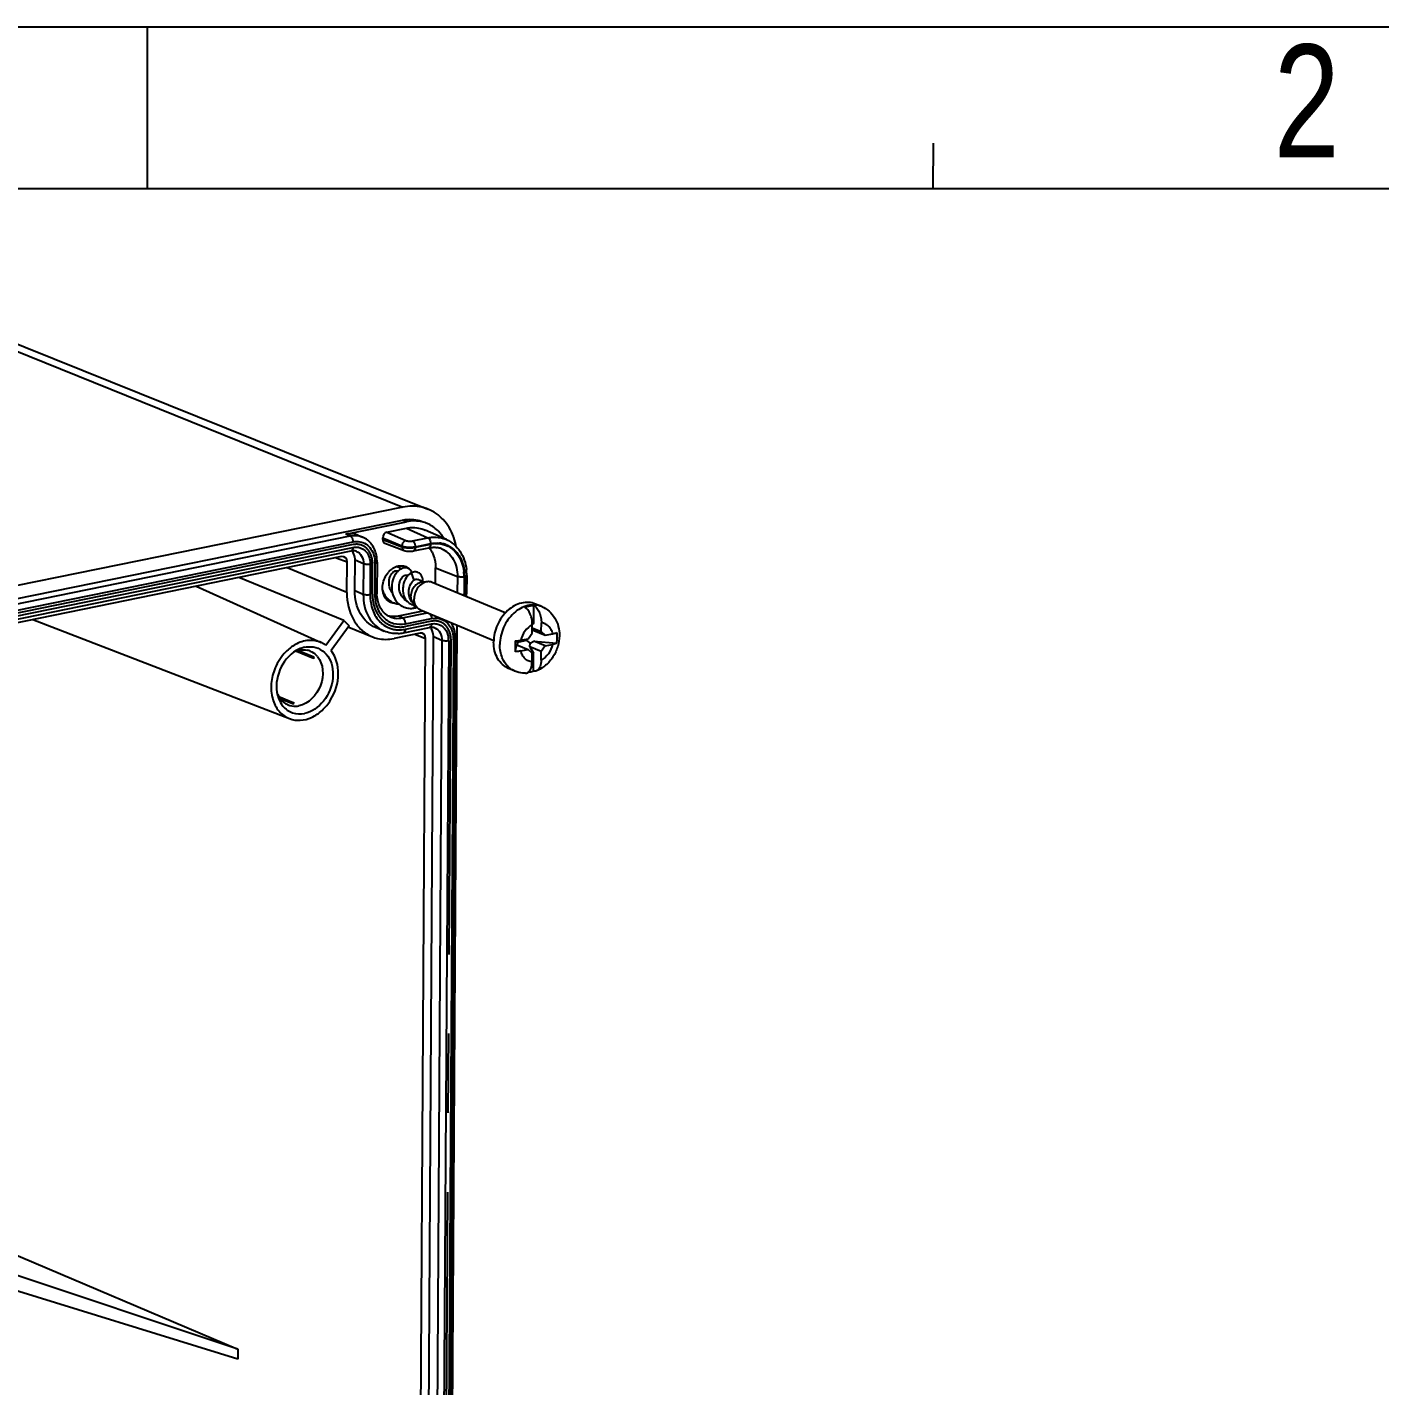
# Model space of a CAD drawing. Header units: millimetres. Extents: x 0 to 594, y 0 to 420.
# Drawn here: x 76.98 to 118.82, y 377.97 to 420 of the extents above; entities that cross this region are included whole.
import ezdxf

# ---------------------------------------------------------------- set-up
doc = ezdxf.new("R2010")
doc.units = ezdxf.units.MM
doc.header["$LTSCALE"] = 32.67
doc.linetypes.add('CENTER', pattern=[0.6, 0.375, -0.075, 0.075, -0.075])
for name, color, linetype in [('KASTEN_ABOX_DXF_CONTINUOUS_LINE', 7, 'CONTINUOUS'), ('KURVEN', 7, 'CONTINUOUS'), ('M-490-925-01-6274_DXF_FORMAT', 7, 'CONTINUOUS'), ('SCHRAUBE_D9-DXF_CONTINUOUS_LINE', 7, 'CONTINUOUS')]:
    doc.layers.add(name, color=color, linetype=linetype)
doc.styles.add('TEXTSTYLE_2', font='txt', dxfattribs={"width": 0.785714})

msp = doc.modelspace()

# ---------------------------------------------------------------- linework, layer by layer
at = {"layer": 'KASTEN_ABOX_DXF_CONTINUOUS_LINE', "color": 9, "linetype": 'Continuous'}
for p, q in [((75.09986, 410.59827), (88.59376, 405.15289)), ((88.10114, 404.37527), (88.69266, 404.12019)), ((88.71319, 404.70051), (88.59134, 404.75144)), ((88.71198, 404.49978), (89.37485, 404.20362)), ((33.07219, 393.27209), (86.97111, 404.25882)), ((33.15836, 393.09234), (87.05728, 404.07906)), ((86.97111, 404.25882), (86.83186, 404.31702)), ((87.34689, 404.22608), (87.34715, 404.22597)), ((87.97778, 404.14962), (88.5695, 403.92776)), ((87.97813, 404.20702), (88.56965, 403.95194)), ((88.56965, 403.95194), (88.5695, 403.92776)), ((88.9003, 404.10689), (89.37485, 404.20362)), ((88.98486, 403.90853), (89.45939, 404.00526)), ((88.98497, 403.9278), (88.98486, 403.90853)), ((88.98497, 403.9278), (89.4595, 404.02452)), ((89.94785, 404.14587), (89.94799, 404.14581)), ((33.15732, 392.92029), (87.05625, 403.90701)), ((86.53973, 403.58685), (86.87383, 403.45448)), ((87.38077, 403.3972), (87.11966, 403.50633)), ((87.16209, 403.78309), (87.16318, 403.78263)), ((86.86814, 402.50994), (85.0174, 403.26954)), ((87.38077, 403.3972), (87.37506, 402.45092)), ((87.58997, 403.38573), (87.58426, 402.43945)), ((87.73656, 403.41561), (87.73086, 402.46933)), ((89.60752, 403.27897), (90.28675, 403.00519)), ((90.28675, 403.00519), (90.2837, 402.49883)), ((90.49442, 402.99434), (90.49106, 402.4374)), ((90.51083, 402.99769), (90.50747, 402.44075)), ((87.37506, 402.45092), (87.11396, 402.56005)), ((90.49106, 402.4374), (90.50747, 402.44075)), ((88.59083, 401.72499), (89.35222, 401.88019)), ((88.59083, 401.72499), (88.45157, 401.78319)), ((88.67596, 401.37318), (89.48225, 401.53754)), ((88.677, 401.54523), (89.48328, 401.70959)), ((89.58809, 401.41361), (89.58918, 401.41315)), ((88.96573, 401.21737), (89.29983, 401.085)), ((89.80677, 401.02772), (89.51184, 352.1079)), ((89.80677, 401.02772), (89.54566, 401.13686)), ((90.01597, 401.01625), (89.72104, 352.09642)), ((90.16256, 401.04613), (89.86764, 352.1263))]:
    msp.add_line(p, q, dxfattribs=at)
at = {"layer": 'KASTEN_ABOX_DXF_CONTINUOUS_LINE', "color": 7, "linetype": 'Continuous'}
for p, q in [((75.80577, 410.54135), (89.37518, 405.08988)), ((88.59376, 405.15289), (30.93217, 393.39918)), ((30.92975, 392.99773), (88.59134, 404.75144)), ((86.83186, 404.31702), (88.71319, 404.70051)), ((88.10114, 404.37527), (88.71198, 404.49978)), ((89.94799, 404.14581), (89.29301, 404.44117)), ((87.20792, 404.28417), (87.34718, 404.22596)), ((87.97778, 404.14962), (87.97813, 404.20702)), ((88.04525, 404.03489), (88.63746, 403.81284)), ((86.70402, 403.62034), (32.83893, 392.64051)), ((33.10025, 392.80969), (86.99917, 403.79641)), ((87.11396, 402.56005), (87.11966, 403.50633)), ((88.92776, 403.79793), (89.40231, 403.89466)), ((86.86814, 402.50994), (86.87383, 403.45448)), ((87.79953, 403.45108), (87.79382, 402.5048)), ((88.48742, 403.28174), (88.46556, 403.29114)), ((88.51227, 403.33665), (88.48742, 403.28174)), ((89.60453, 402.7827), (89.60752, 403.27897)), ((82.20971, 402.70422), (86.07418, 400.96154)), ((86.76947, 401.64514), (83.52342, 402.97197)), ((90.57379, 403.03316), (90.57044, 402.47622)), ((88.06194, 402.34161), (88.07934, 402.38006)), ((90.55794, 402.38422), (90.56868, 402.44185)), ((90.56868, 402.44185), (90.57044, 402.47619)), ((89.21297, 401.93839), (88.45157, 401.78319)), ((77.14909, 401.67267), (85.09106, 398.60932)), ((86.21142, 400.88185), (86.76947, 401.64514)), ((86.94102, 401.4776), (86.38297, 400.7143)), ((86.92373, 401.43456), (87.65475, 401.14087)), ((88.01826, 401.31596), (87.75716, 401.42509)), ((88.61889, 401.26258), (89.42517, 401.42693)), ((89.97321, 350.62311), (90.27989, 401.49247)), ((89.13002, 401.25086), (88.32522, 401.08681)), ((89.00492, 352.16866), (89.29983, 401.085)), ((89.25073, 352.21703), (89.54566, 401.13686)), ((90.22553, 401.0816), (89.9306, 352.16178)), ((85.30558, 400.6996), (85.83087, 400.48006)), ((85.36648, 400.71826), (85.8399, 400.52039)), ((86.21142, 400.88185), (86.07238, 400.96209)), ((85.83087, 400.48006), (85.8399, 400.52039)), ((85.86364, 400.47642), (85.83087, 400.48006)), ((84.75869, 399.29612), (85.20972, 399.10761)), ((84.79911, 399.23599), (85.18552, 399.07449)), ((85.18552, 399.07449), (85.20972, 399.10761)), ((85.20972, 399.10761), (85.23359, 399.08429)), ((75.76179, 382.38465), (83.49725, 379.09964)), ((83.49725, 379.09964), (74.64589, 382.04832)), ((83.49542, 378.79685), (74.64276, 381.53071)), ((83.49725, 379.09964), (83.49542, 378.79685))]:
    msp.add_line(p, q, dxfattribs=at)
for points in [[(88.63751, 403.81282), (88.67333, 403.80177), (88.71375, 403.79368), (88.75725, 403.78869)], [(88.75725, 403.78869), (88.80285, 403.78676), (88.84894, 403.78793), (88.89368, 403.79222), (88.92772, 403.79792)]]:
    msp.add_lwpolyline(points, dxfattribs=at)
for centre, radius, start, end in [((88.96068, 403.70994), 1.01318, 64.342559, 67.299725), ((88.8041, 403.55395), 1.23636, 30.696034, 36.739099), ((88.46475, 403.59973), 1.81667, 19.785364, 20.754086), ((86.75024, 403.45813), 1.04931, 359.61503, 8.010888), ((88.78182, 403.40637), 0.80247, 32.485766, 37.730417), ((88.73639, 403.37783), 0.85612, 26.315361, 32.464154), ((89.55669, 403.27453), 0.63501, 68.963066, 80.487544), ((88.66945, 402.691), 0.6854, 133.722889, 139.794251), ((88.64942, 402.71156), 0.6567, 131.286898, 133.699528), ((88.28188, 402.83348), 0.49314, 68.133008, 72.884372), ((88.48247, 402.91518), 0.45449, 27.489978, 33.452685), ((89.01928, 403.04333), 1.55454, 359.625062, 6.455969), ((88.93699, 402.49788), 1.14319, 179.652851, 181.291389), ((88.57718, 402.6499), 0.60818, 186.722302, 188.456027), ((88.21253, 402.6578), 0.30805, 230.699988, 242.103922), ((88.3042, 402.39341), 0.62443, 253.702809, 259.942187), ((88.39738, 402.34563), 1.10547, 272.91363, 281.558725), ((89.17624, 401.08865), 1.04931, 359.61503, 8.010888), ((85.78772, 399.8762), 0.97028, 114.855442, 120.005058), ((85.52531, 400.19292), 0.54613, 67.321361, 77.406801), ((85.48217, 400.14276), 0.61252, 39.674947, 44.424084), ((85.24552, 400.1713), 0.68931, 29.397156, 30.426834), ((85.23055, 400.16298), 0.70644, 26.339842, 29.388572), ((85.25625, 399.54707), 0.55422, 231.822108, 247.229734), ((85.07826, 399.72281), 0.65713, 279.394039, 281.525275), ((85.07516, 399.73796), 0.67259, 281.525511, 283.623962)]:
    msp.add_arc(centre, radius, start, end, dxfattribs=at)
at = {"layer": 'KASTEN_ABOX_DXF_CONTINUOUS_LINE', "color": 9, "linetype": 'Continuous'}
for centre, radius, start, end in [((87.1143, 403.66777), 0.60483, 67.383909, 79.956197), ((89.64081, 403.11874), 0.9049, 92.807384, 101.566019), ((89.64484, 403.23657), 0.80634, 74.25964, 83.743025), ((89.64915, 403.25343), 0.78895, 64.604134, 74.228839), ((88.80304, 404.79866), 0.90572, 263.119534, 266.04413), ((88.82066, 404.87916), 0.96638, 263.947665, 271.505943), ((88.81144, 404.91826), 1.02561, 266.03662, 272.511567), ((88.85206, 404.56297), 0.66778, 278.756969, 281.471072), ((86.81376, 403.4212), 0.92282, 359.652684, 1.623442), ((89.11904, 403.00412), 1.37538, 1.049633, 6.257033), ((89.11243, 403.00755), 1.39841, 0.928176, 6.211647), ((89.07961, 403.0029), 1.41483, 359.653472, 1.069715), ((89.07261, 403.00638), 1.43824, 359.653651, 0.94901), ((88.9857, 402.46082), 1.25487, 179.611368, 187.659085), ((90.04157, 402.43997), 0.44949, 356.497324, 359.67289), ((90.05436, 402.44317), 0.45312, 355.285998, 359.69305), ((88.50287, 402.2085), 0.86124, 225.660078, 234.972016), ((88.48352, 402.19132), 0.83723, 254.248334, 263.728299), ((88.48188, 402.32443), 0.97085, 277.340672, 281.531819), ((89.30794, 401.02105), 0.70804, 359.611462, 7.643773), ((89.23976, 401.05173), 0.92282, 359.652684, 1.623442)]:
    msp.add_arc(centre, radius, start, end, dxfattribs=at)
at = {"layer": 'KASTEN_ABOX_DXF_CONTINUOUS_LINE', "color": 7, "linetype": 'Continuous'}
for centre, major_axis, ratio, start_param, end_param in [((88.10031, 404.23188), (0.0578, 0.13842), 0.77770195, 0.48596932, 2.05646107), ((88.09996, 404.17457), (0.05791, 0.13842), 0.77731063, -4.22572347, -3.11538018), ((86.70279, 403.4196), (0.081, 0.19376), 0.77745739, -1.08450577, 0.4862144), ((89.12879, 401.05012), (0.081, 0.19376), 0.77745739, -1.08450577, 0.4862144)]:
    msp.add_ellipse(centre, major_axis=major_axis, ratio=ratio, start_param=start_param, end_param=end_param, dxfattribs=at)
for points, knots in [([(89.37561, 405.08971), (89.31551, 405.11388), (89.06356, 405.19379), (88.78861, 405.19261), (88.59376, 405.15289)], [0, 0, 0, 0, 0.24569627, 1, 1, 1, 1]), ([(88.59134, 404.75144), (88.64588, 404.76255), (88.85942, 404.79153), (89.08232, 404.75724), (89.22966, 404.69563)], [0, 0, 0, 0, 0.25844313, 1, 1, 1, 1]), ([(90.16353, 404.24348), (90.09148, 404.43361), (89.88703, 404.78342), (89.55247, 405.01859), (89.37561, 405.08971)], [0, 0, 0, 0, 0.51610959, 1, 1, 1, 1]), ([(88.71198, 404.49978), (88.76186, 404.50995), (88.95674, 404.53602), (89.16037, 404.50098), (89.29306, 404.44114)], [0, 0, 0, 0, 0.25911898, 1, 1, 1, 1]), ([(89.35168, 404.64463), (89.30281, 404.66507), (89.09764, 404.73292), (88.87245, 404.73297), (88.71319, 404.70051)], [0, 0, 0, 0, 0.24579166, 1, 1, 1, 1]), ([(89.79488, 404.2935), (89.76836, 404.32899), (89.65764, 404.46147), (89.515, 404.56767), (89.39938, 404.62321)], [0, 0, 0, 0, 0.25671645, 1, 1, 1, 1]), ([(87.20801, 404.28413), (87.12118, 404.32044), (86.98984, 404.34065), (86.864, 404.32357), (86.83186, 404.31702)], [0, 0, 0, 0, 0.74155687, 1, 1, 1, 1]), ([(87.78931, 403.60437), (87.77028, 403.73874), (87.67953, 403.9978), (87.46455, 404.17697), (87.34682, 404.22606)], [0, 0, 0, 0, 0.51549026, 1, 1, 1, 1]), ([(89.94785, 404.14587), (90.11633, 404.06994), (90.42106, 403.79784), (90.54143, 403.41621), (90.56397, 403.21813)], [0, 0, 0, 0, 0.4810612, 1, 1, 1, 1]), ([(87.11966, 403.50633), (87.11983, 403.53406), (87.11323, 403.63727), (87.07345, 403.74027), (87.02525, 403.79881)], [0, 0, 0, 0, 0.26771756, 1, 1, 1, 1]), ([(89.50379, 403.75735), (89.52125, 403.72211), (89.58432, 403.57035), (89.60828, 403.40366), (89.60752, 403.27897)], [0, 0, 0, 0, 0.23978915, 1, 1, 1, 1]), ([(86.86814, 402.50994), (86.86637, 402.21723), (86.96028, 401.77362), (87.30855, 401.33178), (87.53552, 401.18881), (87.65438, 401.14102)], [0, 0, 0, 0, 0.5279368, 0.76895148, 1, 1, 1, 1]), ([(87.75718, 401.42509), (87.56057, 401.50726), (87.20446, 401.84926), (87.1125, 402.31849), (87.11396, 402.56005)], [0, 0, 0, 0, 0.46868375, 1, 1, 1, 1]), ([(88.02957, 401.87276), (88.00451, 401.89651), (87.90586, 402.00713), (87.84559, 402.14876), (87.82015, 402.25901)], [0, 0, 0, 0, 0.23378733, 1, 1, 1, 1]), ([(88.22623, 402.20449), (88.16041, 402.23197), (88.03855, 402.3349), (87.98721, 402.48253), (87.97562, 402.56046)], [0, 0, 0, 0, 0.47515848, 1, 1, 1, 1]), ([(89.54566, 401.13686), (89.54583, 401.16458), (89.53923, 401.26779), (89.49945, 401.37079), (89.45125, 401.42933)], [0, 0, 0, 0, 0.26771756, 1, 1, 1, 1]), ([(86.07244, 400.96223), (85.95244, 401.01599), (85.66908, 401.06122), (85.4007, 400.97106), (85.27613, 400.90269)], [0, 0, 0, 0, 0.4806182, 1, 1, 1, 1]), ([(87.65438, 401.14102), (87.70594, 401.12028), (87.92212, 401.05171), (88.15803, 401.05273), (88.32522, 401.08681)], [0, 0, 0, 0, 0.24569627, 1, 1, 1, 1]), ([(85.12089, 400.80129), (85.07026, 400.76263), (84.87333, 400.5884), (84.72575, 400.36081), (84.64893, 400.17755)], [0, 0, 0, 0, 0.24274763, 1, 1, 1, 1]), ([(85.30251, 400.71644), (85.07498, 400.58516), (84.7199, 400.1458), (84.657, 399.58453), (84.72338, 399.3304)], [0, 0, 0, 0, 0.50002864, 1, 1, 1, 1]), ([(85.09108, 398.60934), (85.19596, 398.56889), (85.43427, 398.53424), (85.79227, 398.6315), (86.11861, 398.85633), (86.4675, 399.28934), (86.67788, 399.95675), (86.5359, 400.51596), (86.38297, 400.7143)], [0, 0, 0, 0, 0.10878865, 0.22491588, 0.35123196, 0.48597329, 0.75760062, 1, 1, 1, 1]), ([(85.75115, 400.834), (85.85274, 400.82932), (86.05958, 400.77187), (86.2984, 400.54576), (86.43134, 400.22469), (86.45518, 399.72644), (86.21887, 399.12735), (85.78534, 398.81448), (85.55669, 398.76787)], [0, 0, 0, 0, 0.10931049, 0.22079478, 0.34176592, 0.47370106, 0.74919464, 1, 1, 1, 1]), ([(84.64893, 400.17755), (84.5844, 400.02361), (84.50367, 399.70315), (84.53945, 399.22825), (84.73496, 398.82799), (84.96781, 398.65688), (85.09108, 398.60934)], [0, 0, 0, 0, 0.27851153, 0.54110731, 0.7795573, 1, 1, 1, 1]), ([(85.95361, 400.53381), (86.14537, 400.30276), (86.1826, 399.57904), (85.68383, 399.06737), (85.38362, 399.00618)], [0, 0, 0, 0, 0.49495912, 1, 1, 1, 1]), ([(84.72338, 399.3304), (84.73157, 399.29904), (84.76871, 399.18028), (84.83061, 399.06867), (84.88938, 398.99786)], [0, 0, 0, 0, 0.26047223, 1, 1, 1, 1]), ([(84.88938, 398.99786), (84.96696, 398.90438), (85.17736, 398.75246), (85.43602, 398.74327), (85.55669, 398.76787)], [0, 0, 0, 0, 0.49659105, 1, 1, 1, 1]), ([(85.04174, 399.03604), (85.12068, 399.00304), (85.24006, 398.98474), (85.35443, 399.00023), (85.38362, 399.00618)], [0, 0, 0, 0, 0.74174347, 1, 1, 1, 1])]:
    msp.add_open_spline(points, degree=3, knots=knots, dxfattribs=at)
at = {"layer": 'KASTEN_ABOX_DXF_CONTINUOUS_LINE', "color": 9, "linetype": 'Continuous'}
for points in [[(86.97111, 404.25882), (87.05235, 404.27538), (87.13815, 404.27778), (87.21979, 404.26333)], [(89.4595, 404.02452), (89.54885, 404.04274), (89.64208, 404.04807), (89.73272, 404.03811)], [(87.05625, 403.90701), (87.11039, 403.91805), (87.16758, 403.91964), (87.222, 403.91)], [(87.7046, 403.65678), (87.72405, 403.58891), (87.73421, 403.51792), (87.73621, 403.44735)], [(88.85638, 403.89364), (88.88895, 403.89505), (88.92151, 403.89799), (88.95372, 403.90298)], [(90.49106, 402.4374), (90.47593, 402.43432), (90.46054, 402.4324), (90.44515, 402.43118)], [(89.44771, 401.84123), (89.47169, 401.80261), (89.48356, 401.75504), (89.48328, 401.70959)], [(88.00853, 401.50325), (88.08343, 401.45083), (88.16827, 401.4104), (88.25624, 401.38553)], [(89.48225, 401.53754), (89.53639, 401.54857), (89.59358, 401.55016), (89.648, 401.54053)], [(88.39206, 401.3591), (88.46292, 401.3513), (88.53521, 401.35245), (88.60592, 401.36154)], [(90.09023, 401.39534), (90.10657, 401.36054), (90.12001, 401.32426), (90.1306, 401.2873)], [(90.1306, 401.2873), (90.15005, 401.21943), (90.16021, 401.14844), (90.16221, 401.07787)]]:
    msp.add_open_spline(points, degree=3, dxfattribs=at)
for points, knots in [([(86.97111, 404.25882), (86.98387, 404.25349), (87.03793, 404.20816), (87.05761, 404.13364), (87.05728, 404.07906)], [0, 0, 0, 0, 0.20208082, 1, 1, 1, 1]), ([(87.05728, 404.07906), (87.19039, 404.1062), (87.50118, 404.05734), (87.66525, 403.79411), (87.7046, 403.65678)], [0, 0, 0, 0, 0.48741669, 1, 1, 1, 1]), ([(88.5695, 403.92776), (88.57803, 403.92444), (88.61869, 403.91093), (88.66114, 403.90352), (88.69453, 403.89947)], [0, 0, 0, 0, 0.21391545, 1, 1, 1, 1]), ([(88.5695, 403.92776), (88.56956, 403.91484), (88.57423, 403.86936), (88.60648, 403.82435), (88.63747, 403.81286)], [0, 0, 0, 0, 0.28093895, 1, 1, 1, 1]), ([(88.69266, 404.12019), (88.67613, 404.11669), (88.6091, 404.08542), (88.57059, 404.00738), (88.56965, 403.95194)], [0, 0, 0, 0, 0.23350545, 1, 1, 1, 1]), ([(88.56965, 403.95194), (88.57962, 403.94778), (88.62792, 403.93097), (88.67874, 403.92247), (88.71877, 403.91817)], [0, 0, 0, 0, 0.21159056, 1, 1, 1, 1]), ([(88.69266, 404.12019), (88.72296, 404.10712), (88.79378, 404.09741), (88.86412, 404.09952), (88.9003, 404.10689)], [0, 0, 0, 0, 0.47191925, 1, 1, 1, 1]), ([(88.84606, 403.91312), (88.88184, 403.91402), (88.92847, 403.91763), (88.97438, 403.92564), (88.98497, 403.9278)], [0, 0, 0, 0, 0.76824533, 1, 1, 1, 1]), ([(88.9003, 404.10689), (88.9129, 404.10126), (88.96581, 404.05559), (88.98528, 403.98188), (88.98495, 403.92779)], [0, 0, 0, 0, 0.20324813, 1, 1, 1, 1]), ([(89.37485, 404.20362), (89.424, 404.21364), (89.61617, 404.23929), (89.81697, 404.20487), (89.94785, 404.14587)], [0, 0, 0, 0, 0.25894271, 1, 1, 1, 1]), ([(89.37485, 404.20362), (89.38745, 404.19799), (89.44036, 404.15232), (89.45983, 404.07862), (89.4595, 404.02452)], [0, 0, 0, 0, 0.20324813, 1, 1, 1, 1]), ([(89.45939, 404.00526), (89.4593, 403.99155), (89.45648, 403.95047), (89.43087, 403.90046), (89.4023, 403.89472)], [0, 0, 0, 0, 0.31986994, 1, 1, 1, 1]), ([(89.59649, 404.02255), (89.70551, 404.02778), (89.92823, 403.99533), (90.31923, 403.7427), (90.46047, 403.38811), (90.48623, 403.15402)], [0, 0, 0, 0, 0.24086278, 0.48025714, 1, 1, 1, 1]), ([(89.9875, 403.96614), (90.12875, 403.89902), (90.3848, 403.65984), (90.48378, 403.3314), (90.50263, 403.15886)], [0, 0, 0, 0, 0.47395764, 1, 1, 1, 1]), ([(87.05625, 403.90701), (87.05616, 403.89331), (87.05333, 403.85223), (87.02774, 403.8022), (86.99916, 403.79647)], [0, 0, 0, 0, 0.31983498, 1, 1, 1, 1]), ([(87.16318, 403.78263), (87.22975, 403.7545), (87.35015, 403.63824), (87.38126, 403.47913), (87.38077, 403.3972)], [0, 0, 0, 0, 0.46867903, 1, 1, 1, 1]), ([(87.222, 403.91), (87.32679, 403.89145), (87.53787, 403.74709), (87.5907, 403.50709), (87.58997, 403.38573)], [0, 0, 0, 0, 0.46722075, 1, 1, 1, 1]), ([(88.98484, 403.90853), (88.98476, 403.89482), (88.98193, 403.85374), (88.95632, 403.80373), (88.92775, 403.79799)], [0, 0, 0, 0, 0.31986994, 1, 1, 1, 1]), ([(89.78465, 403.86721), (89.93692, 403.80849), (90.21613, 403.55084), (90.28787, 403.19043), (90.28675, 403.00519)], [0, 0, 0, 0, 0.46837198, 1, 1, 1, 1]), ([(87.58997, 403.38573), (87.55335, 403.37826), (87.48266, 403.37576), (87.41123, 403.38447), (87.38077, 403.3972)], [0, 0, 0, 0, 0.53088649, 1, 1, 1, 1]), ([(87.79954, 403.45108), (87.79953, 403.44735), (87.78646, 403.4237), (87.75742, 403.41986), (87.73656, 403.41561)], [0, 0, 0, 0, 0.14905473, 1, 1, 1, 1]), ([(90.34669, 402.99075), (90.33066, 402.99293), (90.31031, 402.99682), (90.29084, 403.00354), (90.28675, 403.00519)], [0, 0, 0, 0, 0.78614422, 1, 1, 1, 1]), ([(90.49442, 402.99434), (90.48316, 402.99205), (90.43424, 402.98508), (90.38423, 402.98563), (90.34669, 402.99075)], [0, 0, 0, 0, 0.23269993, 1, 1, 1, 1]), ([(90.57381, 403.03316), (90.57379, 403.02943), (90.56072, 403.00577), (90.53169, 403.00194), (90.51083, 402.99769)], [0, 0, 0, 0, 0.14905765, 1, 1, 1, 1]), ([(87.37506, 402.45092), (87.37361, 402.20936), (87.46557, 401.74013), (87.82167, 401.39811), (88.01828, 401.31595)], [0, 0, 0, 0, 0.53131694, 1, 1, 1, 1]), ([(87.58426, 402.43945), (87.54765, 402.43198), (87.47696, 402.42948), (87.40553, 402.43819), (87.37506, 402.45092)], [0, 0, 0, 0, 0.53088557, 1, 1, 1, 1]), ([(87.58426, 402.43945), (87.58329, 402.27823), (87.62981, 401.96699), (87.79626, 401.69472), (87.90093, 401.59253)], [0, 0, 0, 0, 0.52428747, 1, 1, 1, 1]), ([(87.79384, 402.5048), (87.79382, 402.50107), (87.78075, 402.47742), (87.75172, 402.47358), (87.73086, 402.46933)], [0, 0, 0, 0, 0.14905401, 1, 1, 1, 1]), ([(87.74203, 402.29357), (87.74946, 402.23865), (87.79088, 402.03524), (87.8963, 401.8419), (88.00527, 401.73548)], [0, 0, 0, 0, 0.26679888, 1, 1, 1, 1]), ([(90.57045, 402.47619), (90.57043, 402.47246), (90.55733, 402.44884), (90.52832, 402.445), (90.50747, 402.44075)], [0, 0, 0, 0, 0.14909751, 1, 1, 1, 1]), ([(88.00527, 401.73548), (88.09019, 401.65255), (88.30693, 401.52381), (88.558, 401.52098), (88.677, 401.54523)], [0, 0, 0, 0, 0.49427863, 1, 1, 1, 1]), ([(88.20336, 401.75883), (88.29281, 401.72145), (88.4281, 401.70065), (88.55772, 401.71824), (88.59083, 401.72499)], [0, 0, 0, 0, 0.74156049, 1, 1, 1, 1]), ([(88.59083, 401.72499), (88.60358, 401.71966), (88.65764, 401.67433), (88.67733, 401.59981), (88.677, 401.54523)], [0, 0, 0, 0, 0.2020803, 1, 1, 1, 1]), ([(89.48225, 401.53754), (89.48216, 401.52383), (89.47933, 401.48275), (89.45374, 401.43272), (89.42516, 401.427)], [0, 0, 0, 0, 0.31983498, 1, 1, 1, 1]), ([(89.48328, 401.70959), (89.60076, 401.73353), (89.86517, 401.70601), (90.0382, 401.50612), (90.09023, 401.39534)], [0, 0, 0, 0, 0.49486638, 1, 1, 1, 1]), ([(89.58918, 401.41315), (89.65575, 401.38502), (89.77615, 401.26876), (89.80726, 401.10966), (89.80677, 401.02772)], [0, 0, 0, 0, 0.46867903, 1, 1, 1, 1]), ([(89.648, 401.54053), (89.73953, 401.52432), (89.92397, 401.41389), (89.99587, 401.21749), (90.00969, 401.11523)], [0, 0, 0, 0, 0.47390807, 1, 1, 1, 1]), ([(88.67596, 401.37318), (88.67588, 401.35948), (88.67305, 401.3184), (88.64745, 401.26837), (88.61887, 401.26264)], [0, 0, 0, 0, 0.31983497, 1, 1, 1, 1]), ([(90.01597, 401.01625), (89.97935, 401.00879), (89.90866, 401.00629), (89.83723, 401.01499), (89.80677, 401.02772)], [0, 0, 0, 0, 0.53088649, 1, 1, 1, 1]), ([(90.22554, 401.0816), (90.22553, 401.07788), (90.21246, 401.05422), (90.18342, 401.05038), (90.16256, 401.04613)], [0, 0, 0, 0, 0.14905473, 1, 1, 1, 1])]:
    msp.add_open_spline(points, degree=3, knots=knots, dxfattribs=at)
at = {"layer": 'KASTEN_ABOX_DXF_CONTINUOUS_LINE', "color": 7, "linetype": 'Continuous'}
for points in [[(90.25258, 403.92794), (90.23373, 404.02522), (90.20771, 404.12143), (90.17417, 404.21467)], [(87.06561, 403.80265), (87.04337, 403.80305), (87.02097, 403.80085), (86.99917, 403.79641)], [(87.16316, 403.78282), (87.13252, 403.79556), (87.09878, 403.80207), (87.06561, 403.80265)], [(89.40231, 403.89466), (89.44532, 403.90342), (89.48924, 403.90863), (89.53312, 403.90973)], [(89.53312, 403.90973), (89.57605, 403.91081), (89.61928, 403.90793), (89.66163, 403.90081)], [(87.97682, 402.75964), (87.99732, 402.89486), (88.05766, 403.02903), (88.146, 403.13345)], [(88.21612, 403.20501), (88.24035, 403.22629), (88.26627, 403.24583), (88.29357, 403.26299)], [(88.29357, 403.26299), (88.31937, 403.27922), (88.34658, 403.29342), (88.37475, 403.30507)], [(88.37475, 403.30507), (88.40252, 403.31656), (88.43146, 403.32564), (88.46091, 403.33165)], [(88.46091, 403.33165), (88.48915, 403.3374), (88.51814, 403.34036), (88.54696, 403.34017)], [(88.54541, 403.24554), (88.52754, 403.25968), (88.508, 403.27195), (88.48742, 403.28174)], [(88.54696, 403.34017), (88.59513, 403.33987), (88.64422, 403.33037), (88.68867, 403.3118)], [(88.65979, 403.27602), (88.64225, 403.29709), (88.62248, 403.31651), (88.60098, 403.33351)], [(88.68867, 403.3118), (88.73543, 403.29228), (88.77871, 403.26208), (88.81386, 403.22558)], [(87.97319, 402.5787), (87.96612, 402.63861), (87.96777, 402.7), (87.97682, 402.75964)], [(87.82015, 402.25901), (87.80406, 402.32874), (87.79571, 402.40057), (87.79409, 402.47211)], [(88.18037, 402.26626), (88.16401, 402.26326), (88.14728, 402.26176), (88.13065, 402.26203)], [(88.20337, 401.75883), (88.13945, 401.78555), (88.07986, 401.82512), (88.02957, 401.87276)], [(88.34667, 402.17682), (88.30555, 402.1793), (88.26424, 402.18861), (88.22623, 402.20449)], [(86.76947, 401.64514), (86.82082, 401.58389), (86.87843, 401.52731), (86.94102, 401.4776)], [(88.45157, 401.78319), (88.36781, 401.76611), (88.27933, 401.76364), (88.19515, 401.77858)], [(89.49161, 401.43318), (89.46937, 401.43357), (89.44697, 401.43138), (89.42517, 401.42693)], [(89.58916, 401.41334), (89.55852, 401.42608), (89.52478, 401.43259), (89.49161, 401.43318)], [(90.18348, 401.37951), (90.16312, 401.44638), (90.13471, 401.51145), (90.09844, 401.57121)], [(88.45357, 401.24159), (88.30675, 401.23425), (88.15451, 401.25915), (88.01882, 401.31573)], [(90.21531, 401.23489), (90.20839, 401.28376), (90.19786, 401.33229), (90.18348, 401.37951)], [(85.27613, 400.90269), (85.22195, 400.87295), (85.17001, 400.8388), (85.12089, 400.80129)], [(85.39399, 400.72669), (85.35048, 400.71782), (85.30772, 400.70446), (85.26664, 400.6876)], [(85.56906, 400.81949), (85.50395, 400.80622), (85.4402, 400.7845), (85.37989, 400.75659)], [(85.39399, 400.72669), (85.47577, 400.74336), (85.56292, 400.7441), (85.64438, 400.72591)], [(85.56906, 400.81949), (85.62872, 400.83165), (85.69032, 400.83681), (85.75115, 400.834)], [(85.73587, 400.69682), (85.80427, 400.66822), (85.86771, 400.62443), (85.91962, 400.5715)], [(84.70554, 399.41048), (84.71821, 399.37491), (84.73348, 399.34014), (84.75143, 399.30691)], [(84.75143, 399.30691), (84.79168, 399.2324), (84.8471, 399.16374), (84.91368, 399.1114)]]:
    msp.add_open_spline(points, degree=3, dxfattribs=at)
at = {"layer": 'KURVEN', "color": 2, "linetype": 'CENTER'}
for p, q in [((87.05677, 403.99304), (33.15784, 393.00631)), ((87.65756, 402.45439), (87.66327, 403.40067)), ((89.48277, 401.62356), (88.67648, 401.45921)), ((89.79434, 352.11136), (90.08927, 401.03119))]:
    msp.add_line(p, q, dxfattribs=at)
for points, knots in [([(87.66327, 403.40067), (87.66237, 403.41207), (87.66057, 403.43489), (87.65832, 403.4634), (87.65652, 403.48621), (87.65518, 403.50333), (87.65402, 403.51757), (87.65329, 403.52757), (87.65276, 403.53324), (87.65268, 403.53763), (87.65137, 403.54148), (87.65005, 403.54681), (87.64754, 403.55604), (87.64267, 403.57456), (87.63564, 403.60099), (87.62865, 403.62745), (87.62371, 403.64593), (87.62131, 403.65522), (87.61982, 403.66045), (87.61902, 403.66459), (87.61705, 403.66792), (87.61483, 403.67265), (87.61075, 403.68079), (87.60273, 403.69717), (87.5912, 403.72051), (87.57972, 403.74389), (87.57163, 403.76021), (87.56766, 403.76843), (87.56528, 403.77304), (87.56379, 403.77674), (87.56117, 403.77949), (87.55807, 403.7835), (87.55247, 403.79035), (87.5414, 403.80416), (87.5255, 403.82384), (87.50965, 403.84356), (87.49851, 403.8573), (87.49299, 403.86425), (87.48976, 403.8681), (87.48755, 403.87133), (87.48452, 403.87324), (87.48076, 403.87625), (87.47405, 403.8813), (87.46071, 403.89155), (87.44162, 403.90611), (87.42255, 403.92073), (87.40918, 403.9309), (87.40253, 403.93607), (87.39866, 403.93889), (87.39595, 403.94137), (87.39253, 403.94248), (87.38822, 403.94443), (87.38056, 403.94763), (87.36531, 403.95419), (87.3435, 403.96348), (87.3217, 403.97282), (87.30642, 403.97929), (87.29881, 403.98261), (87.29442, 403.98438), (87.29125, 403.98608), (87.28759, 403.98633), (87.28289, 403.98716), (87.27457, 403.98839), (87.258, 403.99101), (87.23429, 403.99466), (87.2106, 403.99837), (87.194, 404.0009), (87.18572, 404.00225), (87.18095, 404.00289), (87.17748, 404.00376), (87.17363, 404.00311), (87.16863, 404.00278), (87.15981, 404.00195), (87.14725, 404.0009), (87.13217, 403.99958), (87.11206, 403.99784), (87.08693, 403.99565), (87.06682, 403.99391), (87.05677, 403.99304)], [0, 0, 0, 0, 0.03125, 0.0625, 0.078125, 0.09375, 0.109375, 0.1171875, 0.12109375, 0.125, 0.12890625, 0.1328125, 0.140625, 0.15625, 0.1875, 0.21875, 0.234375, 0.2421875, 0.24609375, 0.25, 0.25390625, 0.2578125, 0.265625, 0.28125, 0.3125, 0.34375, 0.359375, 0.3671875, 0.37109375, 0.375, 0.37890625, 0.3828125, 0.390625, 0.40625, 0.4375, 0.46875, 0.484375, 0.4921875, 0.49609375, 0.5, 0.50390625, 0.5078125, 0.515625, 0.53125, 0.5625, 0.59375, 0.609375, 0.6171875, 0.62109375, 0.625, 0.62890625, 0.6328125, 0.640625, 0.65625, 0.6875, 0.71875, 0.734375, 0.7421875, 0.74609375, 0.75, 0.75390625, 0.7578125, 0.765625, 0.78125, 0.8125, 0.84375, 0.859375, 0.8671875, 0.87109375, 0.875, 0.87890625, 0.8828125, 0.890625, 0.90625, 0.921875, 0.9375, 0.96875, 1, 1, 1, 1]), ([(87.65756, 402.45439), (87.65857, 402.43471), (87.66057, 402.39534), (87.66288, 402.35108), (87.66433, 402.32153), (87.66507, 402.30927), (87.66535, 402.29935), (87.66675, 402.28984), (87.66973, 402.27337), (87.6737, 402.24975), (87.6786, 402.22144), (87.68343, 402.19312), (87.68756, 402.16956), (87.69026, 402.15297), (87.6921, 402.14365), (87.69502, 402.13489), (87.69831, 402.12375), (87.7065, 402.09717), (87.71593, 402.0661), (87.72547, 402.03508), (87.73015, 402.01953), (87.73296, 402.01071), (87.73468, 402.00391), (87.73789, 401.99779), (87.74166, 401.9894), (87.74848, 401.97482), (87.76196, 401.94557), (87.77554, 401.9164), (87.78708, 401.8913), (87.792, 401.88097), (87.79569, 401.8724), (87.80027, 401.86493), (87.8087, 401.85237), (87.82052, 401.83416), (87.8348, 401.81243), (87.84903, 401.79065), (87.86099, 401.77258), (87.86918, 401.75978), (87.87413, 401.75269), (87.8801, 401.74649), (87.88722, 401.73844), (87.8988, 401.72573), (87.9132, 401.70978), (87.93628, 401.6843), (87.95359, 401.66517), (87.96513, 401.65243)], [0, 0, 0, 0, 0.0625, 0.125, 0.140625, 0.15625, 0.1640625, 0.171875, 0.1875, 0.21875, 0.25, 0.28125, 0.3125, 0.328125, 0.3359375, 0.34375, 0.359375, 0.375, 0.4375, 0.46875, 0.484375, 0.4921875, 0.5, 0.5078125, 0.515625, 0.53125, 0.5625, 0.625, 0.640625, 0.65625, 0.6640625, 0.671875, 0.6875, 0.71875, 0.75, 0.78125, 0.8125, 0.828125, 0.8359375, 0.84375, 0.859375, 0.875, 0.90625, 0.9375, 1, 1, 1, 1]), ([(87.96513, 401.65243), (87.97731, 401.64266), (87.9956, 401.62802), (88.01996, 401.60848), (88.03521, 401.59629), (88.04736, 401.58649), (88.05506, 401.58048), (88.06099, 401.57541), (88.06773, 401.57131), (88.0799, 401.56461), (88.09709, 401.5548), (88.11781, 401.54313), (88.13849, 401.5314), (88.15578, 401.52174), (88.16779, 401.51477), (88.17479, 401.51111), (88.18233, 401.50864), (88.19156, 401.50515), (88.21388, 401.49712), (88.23987, 401.48761), (88.26589, 401.47822), (88.27888, 401.47342), (88.28633, 401.47083), (88.29185, 401.46846), (88.29762, 401.46773), (88.30522, 401.46619), (88.31857, 401.46375), (88.34524, 401.45868), (88.37194, 401.45373), (88.39478, 401.44936), (88.40436, 401.44769), (88.41189, 401.44602), (88.4199, 401.44556), (88.43415, 401.44532), (88.4544, 401.44468), (88.47874, 401.44405), (88.50306, 401.44335), (88.52335, 401.44288), (88.53752, 401.44233), (88.54567, 401.44236), (88.55401, 401.44368), (88.56437, 401.44488), (88.58099, 401.44704), (88.60174, 401.44967), (88.63496, 401.45391), (88.65987, 401.45709), (88.67648, 401.45921)], [0, 0, 0, 0, 0.0625, 0.09375, 0.125, 0.140625, 0.15625, 0.1640625, 0.171875, 0.1875, 0.21875, 0.25, 0.28125, 0.3125, 0.328125, 0.3359375, 0.34375, 0.359375, 0.375, 0.4375, 0.46875, 0.484375, 0.4921875, 0.5, 0.5078125, 0.515625, 0.53125, 0.5625, 0.625, 0.640625, 0.65625, 0.6640625, 0.671875, 0.6875, 0.71875, 0.75, 0.78125, 0.8125, 0.828125, 0.8359375, 0.84375, 0.859375, 0.875, 0.90625, 0.9375, 1, 1, 1, 1]), ([(89.99563, 401.39737), (89.98812, 401.40751), (89.97686, 401.42273), (89.96186, 401.44303), (89.95247, 401.45569), (89.945, 401.46587), (89.94022, 401.47212), (89.93664, 401.47737), (89.93219, 401.48173), (89.92399, 401.48896), (89.9125, 401.49949), (89.89861, 401.51203), (89.88476, 401.52463), (89.87315, 401.53502), (89.86514, 401.54249), (89.86039, 401.54646), (89.85496, 401.54931), (89.84841, 401.55325), (89.83249, 401.5624), (89.814, 401.57321), (89.79545, 401.5839), (89.78621, 401.58934), (89.78087, 401.59231), (89.77704, 401.59494), (89.77254, 401.59601), (89.76677, 401.59798), (89.75656, 401.60118), (89.73623, 401.60777), (89.71585, 401.61423), (89.69842, 401.6199), (89.69112, 401.62211), (89.68537, 401.62423), (89.67927, 401.62508), (89.66842, 401.62599), (89.653, 401.62761), (89.63447, 401.6294), (89.61594, 401.63126), (89.60049, 401.6327), (89.58971, 401.63392), (89.58349, 401.63428), (89.57705, 401.63336), (89.56908, 401.63264), (89.55629, 401.63125), (89.54031, 401.6296), (89.51473, 401.62691), (89.49555, 401.6249), (89.48277, 401.62356)], [0, 0, 0, 0, 0.0625, 0.09375, 0.125, 0.140625, 0.15625, 0.1640625, 0.171875, 0.1875, 0.21875, 0.25, 0.28125, 0.3125, 0.328125, 0.3359375, 0.34375, 0.359375, 0.375, 0.4375, 0.46875, 0.484375, 0.4921875, 0.5, 0.5078125, 0.515625, 0.53125, 0.5625, 0.625, 0.640625, 0.65625, 0.6640625, 0.671875, 0.6875, 0.71875, 0.75, 0.78125, 0.8125, 0.828125, 0.8359375, 0.84375, 0.859375, 0.875, 0.90625, 0.9375, 1, 1, 1, 1]), ([(90.08927, 401.03119), (90.08898, 401.03955), (90.08844, 401.05629), (90.08758, 401.07716), (90.08727, 401.09397), (90.08562, 401.11036), (90.08304, 401.13068), (90.0808, 401.15113), (90.07861, 401.16732), (90.07508, 401.18294), (90.07198, 401.19875), (90.06859, 401.21441), (90.0665, 401.2264), (90.06272, 401.23748), (90.05829, 401.25258), (90.05357, 401.2675), (90.04926, 401.2827), (90.04369, 401.29705), (90.03624, 401.31468), (90.02913, 401.33249), (90.02302, 401.34655), (90.01548, 401.36), (90.00655, 401.37703), (89.99925, 401.39058), (89.99563, 401.39737)], [0, 0, 0, 0, 0.0625, 0.125, 0.15625, 0.1875, 0.25, 0.3125, 0.34375, 0.375, 0.4375, 0.46875, 0.5, 0.53125, 0.5625, 0.625, 0.65625, 0.6875, 0.75, 0.8125, 0.84375, 0.875, 0.9375, 1, 1, 1, 1])]:
    msp.add_open_spline(points, degree=3, knots=knots, dxfattribs=at)
at = {"layer": 'M-490-925-01-6274_DXF_FORMAT', "color": 2, "linetype": 'Continuous'}
for p, q in [((594, 420), (0, 420)), ((80.70073, 415.00005), (80.70073, 420.00005)), ((105, 415), (105.01115, 416.41615))]:
    msp.add_line(p, q, dxfattribs=at)
at = {"layer": 'M-490-925-01-6274_DXF_FORMAT', "color": 7, "linetype": 'Continuous'}
msp.add_line((589, 415), (5, 415), dxfattribs=at)
at = {"layer": 'SCHRAUBE_D9-DXF_CONTINUOUS_LINE', "color": 7, "linetype": 'Continuous'}
for p, q in [((88.44599, 403.16937), (88.43044, 403.17587)), ((88.76069, 403.03784), (88.74376, 403.04491)), ((89.24554, 402.83519), (89.05709, 402.91396)), ((89.36446, 402.84564), (89.18593, 402.82996)), ((91.76809, 401.87843), (89.50386, 402.82477)), ((89.03244, 402.05124), (88.91817, 402.1893)), ((91.40943, 401.02037), (89.14522, 401.96671)), ((92.64788, 401.55999), (92.6512, 402.11213)), ((92.89495, 402.074), (92.70347, 402.15403)), ((92.60095, 401.24803), (92.60258, 401.51894)), ((92.60183, 401.55061), (92.64788, 401.55999)), ((92.602, 401.4223), (92.88193, 401.3053)), ((92.64788, 401.55999), (92.60362, 401.51785)), ((92.88193, 401.3053), (92.88356, 401.57621)), ((92.42649, 401.02132), (92.14551, 400.96405)), ((92.14551, 400.96405), (92.14583, 401.01714)), ((92.24709, 401.0327), (92.47792, 401.07975)), ((92.42649, 401.02132), (92.42678, 401.06933)), ((92.42649, 401.02132), (92.53916, 400.94034)), ((92.47792, 401.07975), (92.60095, 401.24803)), ((92.53916, 400.94034), (92.6527, 401.00274)), ((92.65469, 401.3325), (92.60169, 401.37059)), ((92.6527, 401.00274), (93.36224, 400.94445)), ((93.00124, 400.85706), (92.6527, 401.00274)), ((92.65469, 401.3325), (93.00323, 401.18683)), ((92.88193, 401.3053), (93.00323, 401.18683)), ((93.00323, 401.18683), (93.23406, 401.23388)), ((92.07055, 400.68115), (92.12739, 400.89566)), ((92.12739, 400.89566), (92.47593, 400.74999)), ((92.14551, 400.96405), (92.13895, 400.89083)), ((92.2451, 400.70293), (92.47593, 400.74999)), ((92.59723, 400.63151), (92.47593, 400.74999)), ((92.52967, 400.83446), (92.53916, 400.94034)), ((92.87821, 400.68879), (92.52967, 400.83446)), ((92.52967, 400.83446), (92.64227, 400.63053)), ((92.5956, 400.3606), (92.59723, 400.63151)), ((92.59717, 400.62134), (92.64227, 400.63053)), ((92.63894, 400.07839), (92.64227, 400.63053)), ((92.87658, 400.41788), (92.87821, 400.68879)), ((93.00124, 400.85706), (92.87821, 400.68879)), ((93.00124, 400.85706), (93.23207, 400.90412)), ((92.062, 400.08107), (91.87052, 400.1611))]:
    msp.add_line(p, q, dxfattribs=at)
at = {"layer": 'SCHRAUBE_D9-DXF_CONTINUOUS_LINE', "color": 9, "linetype": 'Continuous'}
for p, q in [((88.9452, 402.89571), (88.86355, 403.11557)), ((88.96957, 402.11977), (88.9391, 402.02968))]:
    msp.add_line(p, q, dxfattribs=at)
at = {"layer": 'SCHRAUBE_D9-DXF_CONTINUOUS_LINE', "color": 7, "linetype": 'Continuous'}
for centre, radius, start, end in [((88.80458, 402.80733), 0.51021, 135.464227, 136.678798), ((88.63152, 402.77947), 0.68766, 196.957893, 206.701791), ((88.5185, 402.70235), 0.55115, 251.892337, 265.506306), ((89.02635, 402.50904), 0.40025, 227.977677, 230.037717), ((89.16115, 402.43921), 0.35381, 225.766884, 226.262263), ((89.15538, 402.43304), 0.34537, 226.246095, 230.924829), ((88.83357, 402.61381), 0.59359, 280.241105, 289.25502), ((88.98945, 402.43887), 0.31989, 267.05713, 267.588869), ((116.47619, 400.6969), 24.40568, 179.262792, 179.655067), ((91.56818, 401.11724), 1.80236, 354.498536, 359.729437), ((91.53095, 401.12163), 1.83962, 359.598427, 4.757886), ((113.963, 400.70729), 21.89247, 179.64266, 180.068417)]:
    msp.add_arc(centre, radius, start, end, dxfattribs=at)
for points, knots in [([(88.18556, 402.68188), (88.16929, 402.74861), (88.16382, 402.8524), (88.19292, 402.97978), (88.22831, 403.06029), (88.27394, 403.12341), (88.32571, 403.16608), (88.37984, 403.18623), (88.41568, 403.18203), (88.43043, 403.17587)], [0, 0, 0, 0, 0.32350438, 0.47473729, 0.61298392, 0.73480327, 0.83832838, 0.92471357, 1, 1, 1, 1]), ([(88.4334, 403.15738), (88.41401, 403.13682), (88.3376, 403.04126), (88.2906, 402.92379), (88.27136, 402.83203)], [0, 0, 0, 0, 0.23158159, 1, 1, 1, 1]), ([(88.88048, 403.12299), (88.86481, 403.16353), (88.82813, 403.22014), (88.75563, 403.26437), (88.67317, 403.28519), (88.55479, 403.26093), (88.4771, 403.20196), (88.4409, 403.16517)], [0, 0, 0, 0, 0.24306253, 0.35582865, 0.46856284, 0.71140424, 1, 1, 1, 1]), ([(88.86355, 403.11557), (88.7988, 403.0831), (88.68074, 402.96414), (88.60649, 402.76635), (88.59356, 402.58502), (88.614, 402.44517), (88.66673, 402.3153), (88.72475, 402.24203), (88.75841, 402.2117)], [0, 0, 0, 0, 0.2100546, 0.46240431, 0.59771939, 0.73404521, 0.86858283, 1, 1, 1, 1]), ([(89.21882, 402.84696), (89.21885, 402.89918), (89.2044, 402.99692), (89.13367, 403.09724), (89.05741, 403.138), (88.9713, 403.15406), (88.90394, 403.13582), (88.86355, 403.11557)], [0, 0, 0, 0, 0.28614355, 0.52649751, 0.63892844, 0.75239377, 1, 1, 1, 1]), ([(88.275, 402.49256), (88.2431, 402.5342), (88.20961, 402.59756), (88.18974, 402.66477), (88.18556, 402.68188)], [0, 0, 0, 0, 0.74868799, 1, 1, 1, 1]), ([(88.27136, 402.83203), (88.24956, 402.72805), (88.24725, 402.51132), (88.35676, 402.26339), (88.50514, 402.11989), (88.63878, 402.04771), (88.78736, 402.01515), (88.88913, 402.0207), (88.9391, 402.02968)], [0, 0, 0, 0, 0.258522, 0.51165868, 0.63436609, 0.75524458, 0.87644187, 1, 1, 1, 1]), ([(88.49889, 402.55092), (88.48262, 402.61766), (88.47715, 402.72144), (88.50625, 402.84883), (88.54164, 402.92934), (88.58727, 402.99246), (88.63905, 403.03513), (88.69318, 403.05528), (88.72902, 403.05107), (88.74377, 403.04491)], [0, 0, 0, 0, 0.32349607, 0.47472408, 0.61297702, 0.73479928, 0.83832429, 0.92470904, 1, 1, 1, 1]), ([(88.91434, 402.1857), (88.86429, 402.23442), (88.79134, 402.36506), (88.77383, 402.57897), (88.8259, 402.7672), (88.90154, 402.86693), (88.9452, 402.89571)], [0, 0, 0, 0, 0.26663053, 0.54449405, 0.80036561, 1, 1, 1, 1]), ([(89.18593, 402.82996), (89.14188, 402.82608), (89.05079, 402.7935), (88.94196, 402.69387), (88.86786, 402.55898), (88.84863, 402.45589), (88.84832, 402.40488)], [0, 0, 0, 0, 0.22600887, 0.47562133, 0.73926447, 1, 1, 1, 1]), ([(88.9452, 402.89571), (88.9628, 402.90731), (88.99938, 402.92425), (89.04061, 402.92085), (89.05712, 402.91394)], [0, 0, 0, 0, 0.54077146, 1, 1, 1, 1]), ([(89.36446, 402.84564), (89.30983, 402.84084), (89.19689, 402.80044), (89.06194, 402.67689), (88.97006, 402.50963), (88.94621, 402.3818), (88.94583, 402.31854)], [0, 0, 0, 0, 0.22601991, 0.47562903, 0.73927481, 1, 1, 1, 1]), ([(89.50385, 402.82477), (89.49307, 402.82928), (89.44838, 402.84481), (89.39989, 402.84876), (89.36446, 402.84564)], [0, 0, 0, 0, 0.24727672, 1, 1, 1, 1]), ([(88.0172, 402.47047), (88.02469, 402.45562), (88.0564, 402.39822), (88.09717, 402.34574), (88.13187, 402.31124)], [0, 0, 0, 0, 0.25362822, 1, 1, 1, 1]), ([(88.13187, 402.31124), (88.16211, 402.28117), (88.22925, 402.22785), (88.30705, 402.19167), (88.3472, 402.17849)], [0, 0, 0, 0, 0.50221714, 1, 1, 1, 1]), ([(88.72958, 402.24026), (88.67218, 402.27127), (88.56991, 402.36229), (88.51467, 402.4862), (88.49889, 402.55092)], [0, 0, 0, 0, 0.49476566, 1, 1, 1, 1]), ([(88.91816, 402.1893), (88.89477, 402.21757), (88.85843, 402.28751), (88.84808, 402.36488), (88.84832, 402.40488)], [0, 0, 0, 0, 0.4784762, 1, 1, 1, 1]), ([(89.03244, 402.05124), (89.00343, 402.08629), (88.95836, 402.17301), (88.94553, 402.26896), (88.94583, 402.31854)], [0, 0, 0, 0, 0.47849552, 1, 1, 1, 1]), ([(88.76927, 402.20226), (88.79766, 402.17847), (88.86178, 402.13848), (88.93582, 402.12131), (88.97303, 402.1194)], [0, 0, 0, 0, 0.49854286, 1, 1, 1, 1]), ([(89.14522, 401.96671), (89.13444, 401.97122), (89.09199, 401.9921), (89.05511, 402.02384), (89.03244, 402.05124)], [0, 0, 0, 0, 0.24727513, 1, 1, 1, 1]), ([(92.70346, 402.15403), (92.63689, 402.18186), (92.49044, 402.21583), (92.26118, 402.19414), (92.03578, 402.10421), (91.75457, 401.89949), (91.49117, 401.52292), (91.40851, 401.15948), (91.40741, 400.97827)], [0, 0, 0, 0, 0.1071634, 0.2185805, 0.33704093, 0.4632241, 0.73086124, 1, 1, 1, 1]), ([(92.37023, 402.05486), (92.39322, 402.06391), (92.4838, 402.09535), (92.58005, 402.11117), (92.6512, 402.11213)], [0, 0, 0, 0, 0.25778084, 1, 1, 1, 1]), ([(92.60258, 401.51894), (92.60291, 401.57386), (92.5919, 401.68405), (92.54517, 401.83826), (92.47339, 401.96751), (92.40618, 402.03378), (92.37023, 402.05486)], [0, 0, 0, 0, 0.27229219, 0.54484606, 0.79339468, 1, 1, 1, 1]), ([(92.6512, 402.11213), (92.68715, 402.09105), (92.75436, 402.02478), (92.82615, 401.89554), (92.87288, 401.74133), (92.88389, 401.63113), (92.88356, 401.57621)], [0, 0, 0, 0, 0.20660235, 0.45514701, 0.72769891, 1, 1, 1, 1]), ([(92.89495, 402.074), (92.97885, 402.03894), (93.13657, 401.93979), (93.31357, 401.72359), (93.42021, 401.46218), (93.44213, 401.27388), (93.44156, 401.17941)], [0, 0, 0, 0, 0.24605855, 0.49358055, 0.74437027, 1, 1, 1, 1]), ([(92.07253, 401.01092), (92.08801, 401.01181), (92.14651, 401.01613), (92.2048, 401.02408), (92.24709, 401.0327)], [0, 0, 0, 0, 0.26424212, 1, 1, 1, 1]), ([(93.44156, 401.17941), (93.44086, 401.06383), (93.4045, 400.8309), (93.25728, 400.51199), (93.02997, 400.24793), (92.83263, 400.12564), (92.72835, 400.08372)], [0, 0, 0, 0, 0.25158033, 0.50498735, 0.75535507, 1, 1, 1, 1]), ([(93.23406, 401.23388), (93.24668, 401.23645), (93.291, 401.24648), (93.33483, 401.26013), (93.36423, 401.27421)], [0, 0, 0, 0, 0.28329302, 1, 1, 1, 1]), ([(91.87053, 400.1611), (91.8003, 400.19045), (91.6665, 400.27683), (91.51695, 400.47004), (91.42545, 400.71129), (91.40687, 400.88771), (91.40741, 400.97827)], [0, 0, 0, 0, 0.22998673, 0.47003173, 0.72637369, 1, 1, 1, 1]), ([(92.2451, 400.70293), (92.23167, 400.70019), (92.17393, 400.68973), (92.11543, 400.68375), (92.07055, 400.68115)], [0, 0, 0, 0, 0.23372415, 1, 1, 1, 1]), ([(93.36224, 400.94445), (93.35341, 400.94022), (93.31142, 400.92258), (93.26705, 400.91125), (93.23207, 400.90412)], [0, 0, 0, 0, 0.21512597, 1, 1, 1, 1]), ([(92.4515, 400.02819), (92.47422, 400.03816), (92.51796, 400.07321), (92.56232, 400.15083), (92.58957, 400.24958), (92.59537, 400.32227), (92.5956, 400.3606)], [0, 0, 0, 0, 0.19613628, 0.42676824, 0.69692573, 1, 1, 1, 1]), ([(92.87658, 400.41788), (92.87634, 400.37896), (92.87104, 400.3134), (92.84871, 400.22695), (92.81867, 400.16235), (92.77912, 400.11264), (92.74551, 400.09063), (92.72835, 400.08372)], [0, 0, 0, 0, 0.30368612, 0.51002994, 0.6940109, 0.85563407, 1, 1, 1, 1]), ([(92.39696, 400.0164), (92.3683, 400.01607), (92.25415, 400.02038), (92.14088, 400.0481), (92.062, 400.08107)], [0, 0, 0, 0, 0.25111157, 1, 1, 1, 1]), ([(92.63894, 400.07839), (92.62357, 400.07234), (92.56266, 400.05028), (92.49922, 400.03512), (92.45145, 400.02838)], [0, 0, 0, 0, 0.25517307, 1, 1, 1, 1]), ([(92.72835, 400.08372), (92.71454, 400.07817), (92.68444, 400.07136), (92.65384, 400.07467), (92.63894, 400.07839)], [0, 0, 0, 0, 0.49234375, 1, 1, 1, 1])]:
    msp.add_open_spline(points, degree=3, knots=knots, dxfattribs=at)
at = {"layer": 'SCHRAUBE_D9-DXF_CONTINUOUS_LINE', "color": 9, "linetype": 'Continuous'}
for points, knots in [([(92.89495, 402.074), (92.82838, 402.10183), (92.68193, 402.1358), (92.45266, 402.11412), (92.22727, 402.02418), (91.94605, 401.81947), (91.68265, 401.44289), (91.59998, 401.07946), (91.59889, 400.89824)], [0, 0, 0, 0, 0.1071634, 0.21858034, 0.3370406, 0.46322366, 0.73086092, 1, 1, 1, 1]), ([(92.60258, 401.51894), (92.51481, 401.47181), (92.35855, 401.32728), (92.27141, 401.13536), (92.24709, 401.0327)], [0, 0, 0, 0, 0.48565203, 1, 1, 1, 1]), ([(93.23406, 401.23388), (93.22285, 401.27892), (93.19066, 401.36425), (93.11104, 401.47161), (93.00614, 401.54669), (92.92467, 401.57084), (92.88356, 401.57621)], [0, 0, 0, 0, 0.26790747, 0.51965769, 0.76069746, 1, 1, 1, 1]), ([(91.89152, 400.18513), (91.84451, 400.22452), (91.75877, 400.31866), (91.63225, 400.55261), (91.59806, 400.75978), (91.59889, 400.89824)], [0, 0, 0, 0, 0.2322093, 0.47577724, 1, 1, 1, 1]), ([(92.5956, 400.3606), (92.55449, 400.36597), (92.47302, 400.39012), (92.36812, 400.4652), (92.2885, 400.57257), (92.25631, 400.65789), (92.2451, 400.70293)], [0, 0, 0, 0, 0.23930254, 0.48034231, 0.73209253, 1, 1, 1, 1]), ([(93.23207, 400.90412), (93.20775, 400.80145), (93.1206, 400.60953), (92.96434, 400.465), (92.87658, 400.41788)], [0, 0, 0, 0, 0.51434797, 1, 1, 1, 1]), ([(92.062, 400.08107), (92.01597, 400.10031), (91.9571, 400.13335), (91.90443, 400.17432), (91.89152, 400.18513)], [0, 0, 0, 0, 0.74768358, 1, 1, 1, 1])]:
    msp.add_open_spline(points, degree=3, knots=knots, dxfattribs=at)
at = {"layer": 'SCHRAUBE_D9-DXF_CONTINUOUS_LINE', "color": 7, "linetype": 'Continuous'}
msp.add_open_spline([(92.39695, 400.0164), (92.41555, 400.01661), (92.43447, 400.02071), (92.4515, 400.02819)], degree=3, dxfattribs=at)

# ---------------------------------------------------------------- texts
at = {"layer": 'M-490-925-01-6274_DXF_FORMAT', "color": 5, "linetype": 'Continuous', "insert": (115.54072, 419.46321), "char_height": 3.493164, "width": 4.1169433, "attachment_point": 1, "line_spacing_factor": 0.9, "style": 'TEXTSTYLE_2'}
msp.add_mtext('\\Q0.000018724;2', dxfattribs=at)

doc.saveas('drawing.dxf')
